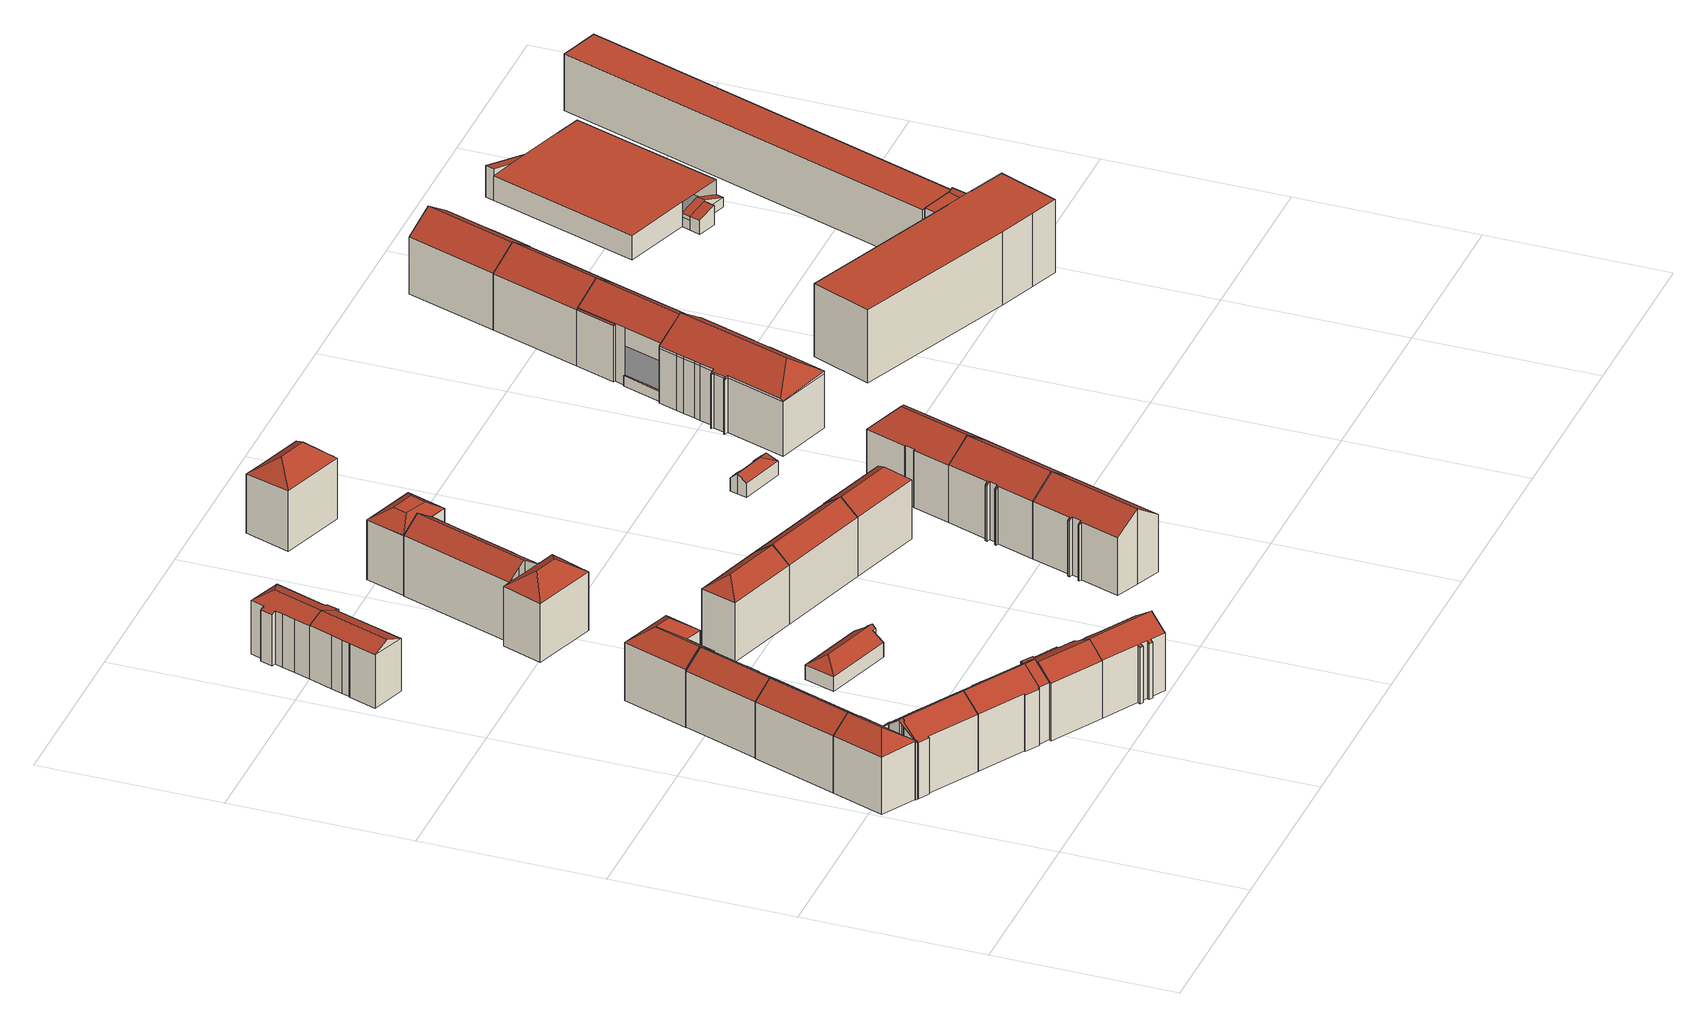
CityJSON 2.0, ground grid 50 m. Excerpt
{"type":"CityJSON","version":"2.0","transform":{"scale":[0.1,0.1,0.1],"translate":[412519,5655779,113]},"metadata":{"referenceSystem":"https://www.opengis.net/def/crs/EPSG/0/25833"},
"CityObjects":{
"building1":{"type":"Building","attributes":{"Gemeindeschluessel":14612000,"Geometrietyp2DReferenz":"3000","function":"31001_9998","roofType":"9999"},"children":["building1-1","building1-2"]},
"building1-1":{"type":"BuildingPart","attributes":{"Dachtyp_tdc":"tdcHipAndGableRoof","Dachneigung":35.8,"QualitaetDacherkennung":68,"Geometrietyp2DReferenz":"3000","measuredHeight":20.68,"roofType":"5000"},"parents":["building1"],"geometry":[{"type":"MultiSurface","lod":"2","boundaries":[[[0,1,2,3,4]],[[1,5,6,2]],[[5,7,8,6]],[[7,9,10,8]],[[9,11,12,10]],[[11,13,14,12]],[[7,5,1,0,15,16]],[[15,17,18,19,20,13,11,16]],[[11,9,7,16]],[[14,21,22,23,3,2,6,8,10,12]],[[13,20,24,21,14]]],"semantics":{"surfaces":[{"type":"WallSurface"},{"type":"RoofSurface"},{"type":"GroundSurface"}],"values":[0,0,0,0,0,0,1,1,1,2,0]}}]},
"building1-2":{"type":"BuildingPart","attributes":{"Dachtyp_tdc":"tdcFreeFormRoof","Dachneigung":36.87,"QualitaetDacherkennung":67,"Geometrietyp2DReferenz":"3000","measuredHeight":20.7,"roofType":"5000"},"parents":["building1"],"geometry":[{"type":"MultiSurface","lod":"2","boundaries":[[[25,4,3,26]],[[24,27,28,21]],[[27,29,30,28]],[[29,31,32,30]],[[31,33,34,32]],[[33,35,36,34]],[[35,37,38,36]],[[37,39,40,38]],[[39,41,42,40]],[[41,43,44,42]],[[37,35,33,31,29,27,24,19,45]],[[45,17,46,4,25,47,43,41,39,37]],[[44,48,26,3,23,22,21,28,30,32,34,36,38,40,42]],[[43,47,48,44]],[[47,25,26,48]]],"semantics":{"surfaces":[{"type":"WallSurface"},{"type":"RoofSurface"},{"type":"GroundSurface"}],"values":[0,0,0,0,0,0,0,0,0,0,1,1,2,0,0]}}]},
"building2":{"type":"Building","attributes":{"Dachtyp_tdc":"tdcGableRoof","Gemeindeschluessel":14612000,"Dachneigung":36.88,"QualitaetDacherkennung":72,"Geometrietyp2DReferenz":"3000","measuredHeight":20.64,"function":"31001_9998","roofType":"3100"},"geometry":[{"type":"Solid","lod":"2","boundaries":[[[[49,25,26,50]],[[25,51,48,26]],[[51,43,44,48]],[[43,41,42,44]],[[41,39,40,42]],[[39,52,53,40]],[[52,54,36,53]],[[54,55,34,36]],[[55,56,32,34]],[[56,57,30,32]],[[57,58,28,30]],[[58,59,60,28]],[[59,61,62,60]],[[61,63,64,62]],[[63,65,66,64]],[[65,67,68,66]],[[67,69,70,68]],[[69,71,72,70]],[[71,73,74,72]],[[73,49,50,74]],[[69,67,65,63,61,59,58,57,56,55,54,52]],[[52,39,41,43,51,25,49,73,71,69]],[[50,26,48,44,42,40,53,36,34,32,30,28,60,62,64,66,68,70,72,74]]]],"semantics":{"surfaces":[{"type":"WallSurface"},{"type":"RoofSurface"},{"type":"GroundSurface"}],"values":[[0,0,0,0,0,0,0,0,0,0,0,0,0,0,0,0,0,0,0,0,1,1,2]]}}]},
"building3":{"type":"Building","attributes":{"Dachtyp_tdc":"tdcGableRoof","Gemeindeschluessel":14612000,"Dachneigung":37.3,"QualitaetDacherkennung":80,"Geometrietyp2DReferenz":"3000","measuredHeight":20.7,"function":"31001_9998","roofType":"3100"},"geometry":[{"type":"Solid","lod":"2","boundaries":[[[[75,76,77,78]],[[76,79,80,77]],[[79,81,14,80]],[[81,11,12,14]],[[11,82,10,12]],[[82,83,84,10]],[[83,85,86,84]],[[85,87,88,86]],[[87,89,90,88]],[[89,75,78,90]],[[85,83,82,11]],[[11,81,79,76,75,89,87,85]],[[78,77,80,14,12,10,84,86,88,90]]]],"semantics":{"surfaces":[{"type":"WallSurface"},{"type":"RoofSurface"},{"type":"GroundSurface"}],"values":[[0,0,0,0,0,0,0,0,0,0,1,1,2]]}}]},
"building4":{"type":"Building","attributes":{"Dachtyp_tdc":"tdcGableRoof","Gemeindeschluessel":14612000,"Dachneigung":36.54,"QualitaetDacherkennung":73,"Geometrietyp2DReferenz":"3000","measuredHeight":20.64,"function":"31001_9998","roofType":"3100"},"geometry":[{"type":"Solid","lod":"2","boundaries":[[[[91,92,93,94]],[[92,95,96,93]],[[95,71,72,96]],[[71,69,70,72]],[[69,67,68,70]],[[67,97,98,68]],[[97,99,100,98]],[[99,101,102,100]],[[101,103,104,102]],[[103,105,106,104]],[[105,107,108,106]],[[107,109,110,108]],[[109,111,112,110]],[[111,91,94,112]],[[107,105,103,101,99,97,67,69]],[[69,71,95,92,91,111,109,107]],[[94,93,96,72,70,68,98,100,102,104,106,108,110,112]]]],"semantics":{"surfaces":[{"type":"WallSurface"},{"type":"RoofSurface"},{"type":"GroundSurface"}],"values":[[0,0,0,0,0,0,0,0,0,0,0,0,0,0,1,1,2]]}}]},
"building5":{"type":"Building","attributes":{"Dachtyp_tdc":"tdcGableRoof","Gemeindeschluessel":14612000,"Dachneigung":37.44,"QualitaetDacherkennung":79,"Geometrietyp2DReferenz":"3000","measuredHeight":20.66,"function":"31001_9998","roofType":"3100"},"geometry":[{"type":"Solid","lod":"2","boundaries":[[[[113,114,115,116]],[[114,117,118,115]],[[117,87,119,118]],[[87,120,121,119]],[[120,83,122,121]],[[83,123,124,122]],[[123,125,126,124]],[[125,127,128,126]],[[127,129,130,128]],[[129,113,116,130]],[[125,123,83,120]],[[120,87,117,114,113,129,127,125]],[[116,115,118,119,121,122,124,126,128,130]]]],"semantics":{"surfaces":[{"type":"WallSurface"},{"type":"RoofSurface"},{"type":"GroundSurface"}],"values":[[0,0,0,0,0,0,0,0,0,0,1,1,2]]}}]},
"building6":{"type":"Building","attributes":{"Gemeindeschluessel":14612000,"Geometrietyp2DReferenz":"3000","function":"31001_9998","roofType":"9999"},"children":["building6-1","building6-2","building6-3"]},
"building6-1":{"type":"BuildingPart","attributes":{"Dachtyp_tdc":"tdcGableRoof","Dachneigung":37.25,"QualitaetDacherkennung":67,"Geometrietyp2DReferenz":"3000","measuredHeight":20.7,"roofType":"3100"},"parents":["building6"],"geometry":[{"type":"MultiSurface","lod":"2","boundaries":[[[105,131,132,106]],[[133,109,110,134]],[[109,105,106,110]],[[105,109,107]],[[131,105,107,135,136,137]],[[109,133,138,139,135,107]],[[106,132,140,134,110]]],"semantics":{"surfaces":[{"type":"WallSurface"},{"type":"RoofSurface"},{"type":"GroundSurface"}],"values":[0,0,0,0,1,1,2]}}]},
"building6-2":{"type":"BuildingPart","attributes":{"Dachtyp_tdc":"tdcPolyFlatRoof","Dachneigung":0,"QualitaetDacherkennung":20,"Geometrietyp2DReferenz":"3000","measuredHeight":16.84,"roofType":"1000"},"parents":["building6"],"geometry":[{"type":"MultiSurface","lod":"2","boundaries":[[[141,142,143,144,145,146,147,148]],[[149,140,132,150,151,152,153,154]],[[144,143,152,151]],[[143,142,153,152]],[[142,141,154,153]],[[141,148,155,149,154]],[[146,145,150,132,131]],[[145,144,151,150]]],"semantics":{"surfaces":[{"type":"RoofSurface"},{"type":"GroundSurface"},{"type":"WallSurface"}],"values":[0,1,2,2,2,2,2,2]}}]},
"building6-3":{"type":"BuildingPart","attributes":{"Dachtyp_tdc":"tdcGableRoof","Dachneigung":29.4,"QualitaetDacherkennung":46,"Geometrietyp2DReferenz":"3000","measuredHeight":20.53,"roofType":"3100"},"parents":["building6"],"geometry":[{"type":"MultiSurface","lod":"2","boundaries":[[[156,157,133,134,158]],[[155,159,160,149]],[[159,161,162,160]],[[161,156,158,162]],[[161,163,164,165,156]],[[166,167,136,139,164,163,168]],[[155,148,166,168,159]],[[159,168,163,161]],[[156,165,157]],[[158,134,140,149,160,162]]],"semantics":{"surfaces":[{"type":"WallSurface"},{"type":"RoofSurface"},{"type":"GroundSurface"}],"values":[0,0,0,0,1,1,0,0,0,2]}}]},
"building7":{"type":"Building","attributes":{"Dachtyp_tdc":"tdcFreeFormRoof","Gemeindeschluessel":14612000,"Dachneigung":37.34,"QualitaetDacherkennung":21,"Geometrietyp2DReferenz":"3000","measuredHeight":20.96,"function":"31001_9998","roofType":"5000"},"geometry":[{"type":"Solid","lod":"2","boundaries":[[[[169,170,171,172]],[[173,174,175,169,176]],[[177,173,176,178]],[[177,178,179]],[[174,173,177,179,180]],[[175,174,180,170]],[[175,170,169]],[[171,181,182,183,184,172]],[[170,180,181,171]],[[180,179,182,181]],[[179,178,183,182]],[[178,176,184,183]],[[176,169,172,184]]]],"semantics":{"surfaces":[{"type":"WallSurface"},{"type":"RoofSurface"},{"type":"GroundSurface"}],"values":[[0,1,1,1,1,1,0,2,0,0,0,0,0]]}}]},
"building8":{"type":"Building","attributes":{"Dachtyp_tdc":"tdcFreeFormRoof","Gemeindeschluessel":14612000,"Dachneigung":24.27,"QualitaetDacherkennung":73,"Geometrietyp2DReferenz":"3000","measuredHeight":17.79,"function":"31001_9998","roofType":"5000"},"geometry":[{"type":"Solid","lod":"2","boundaries":[[[[185,186,187,188]],[[186,189,190,187]],[[189,191,192,190]],[[191,193,194,192]],[[193,195,196,194]],[[195,197,198,196]],[[197,199,200,198]],[[199,185,188,200]],[[199,197,201,202]],[[201,195,193,191,189,186,185,202]],[[185,199,202]],[[197,195,201]],[[188,187,190,192,194,196,198,200]]]],"semantics":{"surfaces":[{"type":"WallSurface"},{"type":"RoofSurface"},{"type":"GroundSurface"}],"values":[[0,0,0,0,0,0,0,0,1,1,0,0,2]]}}]},
"building9":{"type":"Building","attributes":{"Dachtyp_tdc":"tdcGableRoof","Gemeindeschluessel":14612000,"Dachneigung":35.32,"QualitaetDacherkennung":67,"Geometrietyp2DReferenz":"3000","measuredHeight":20.64,"function":"31001_9998","roofType":"3100"},"geometry":[{"type":"Solid","lod":"2","boundaries":[[[[203,204,205,206]],[[204,207,208,205]],[[207,209,210,208]],[[209,211,212,210]],[[211,213,214,212]],[[213,215,216,214]],[[215,217,218,216]],[[217,219,162,218]],[[219,220,221,162]],[[220,222,160,221]],[[222,223,224,160]],[[223,225,226,224]],[[225,227,228,226]],[[227,229,230,228]],[[229,231,232,230]],[[231,233,234,232]],[[233,235,236,234]],[[235,237,238,236]],[[237,239,240,238]],[[239,203,206,240]],[[235,233,231,229,227,225,223,222,220]],[[220,219,217,215,213,211,209,207,204,203,239,237,235]],[[206,205,208,210,212,214,216,218,162,221,160,224,226,228,230,232,234,236,238,240]]]],"semantics":{"surfaces":[{"type":"WallSurface"},{"type":"RoofSurface"},{"type":"GroundSurface"}],"values":[[0,0,0,0,0,0,0,0,0,0,0,0,0,0,0,0,0,0,0,0,1,1,2]]}}]},
"building10":{"type":"Building","attributes":{"Dachtyp_tdc":"tdcHipAndGableRoof","Gemeindeschluessel":14612000,"Dachneigung":24.84,"QualitaetDacherkennung":60,"Geometrietyp2DReferenz":"3000","measuredHeight":17.79,"function":"31001_9998","roofType":"5000"},"geometry":[{"type":"Solid","lod":"2","boundaries":[[[[241,197,198,242]],[[197,243,244,198]],[[243,245,196,244]],[[245,246,247,196]],[[246,248,249,247]],[[248,250,251,249]],[[250,252,253,251]],[[252,254,255,253]],[[254,256,257,255]],[[256,258,259,257]],[[258,260,261,259]],[[260,262,263,261]],[[262,264,265,263]],[[264,241,242,265]],[[260,258,266]],[[258,256,254,252,250,248,246,245,243,266]],[[243,197,241,264,262,260,266]],[[242,198,244,196,247,249,251,253,255,257,259,261,263,265]]]],"semantics":{"surfaces":[{"type":"WallSurface"},{"type":"RoofSurface"},{"type":"GroundSurface"}],"values":[[0,0,0,0,0,0,0,0,0,0,0,0,0,0,1,1,1,2]]}}]},
"building11":{"type":"Building","attributes":{"Dachtyp_tdc":"tdcHipAndGableRoof","Gemeindeschluessel":14612000,"Dachneigung":34.86,"QualitaetDacherkennung":74,"Geometrietyp2DReferenz":"3000","measuredHeight":7.21,"function":"31001_9998","roofType":"5000"},"geometry":[{"type":"Solid","lod":"2","boundaries":[[[[267,268,269,270]],[[268,271,272,269]],[[271,273,274,272]],[[273,275,276,274]],[[275,277,278,276]],[[277,279,280,278]],[[279,281,282,280]],[[281,283,284,282]],[[283,267,270,284]],[[279,277,285]],[[277,275,273,271,268,285]],[[268,267,283,281,279,285]],[[270,269,272,274,276,278,280,282,284]]]],"semantics":{"surfaces":[{"type":"WallSurface"},{"type":"RoofSurface"},{"type":"GroundSurface"}],"values":[[0,0,0,0,0,0,0,0,0,1,1,1,2]]}}]},
"building12":{"type":"Building","attributes":{"Dachtyp_tdc":"tdcHipAndGableRoof","Gemeindeschluessel":14612000,"Dachneigung":37.11,"QualitaetDacherkennung":65,"Geometrietyp2DReferenz":"3000","measuredHeight":21.18,"function":"31001_9998","roofType":"5000"},"geometry":[{"type":"Solid","lod":"2","boundaries":[[[[286,287,288,289]],[[287,290,291,288]],[[290,292,293,291]],[[292,286,289,293]],[[290,287,294]],[[286,292,295]],[[287,286,295,294]],[[292,290,294,295]],[[289,288,291,293]]]],"semantics":{"surfaces":[{"type":"WallSurface"},{"type":"RoofSurface"},{"type":"GroundSurface"}],"values":[[0,0,0,0,1,0,1,1,2]]}}]},
"building13":{"type":"Building","attributes":{"Gemeindeschluessel":14612000,"Geometrietyp2DReferenz":"3000","function":"31001_9998","roofType":"9999"},"children":["building13-1","building13-2"]},
"building13-1":{"type":"BuildingPart","attributes":{"Dachtyp_tdc":"tdcHipRoof","Dachneigung":37.29,"QualitaetDacherkennung":60,"Geometrietyp2DReferenz":"3000","measuredHeight":21.5,"roofType":"3200"},"parents":["building13"],"geometry":[{"type":"MultiSurface","lod":"2","boundaries":[[[296,297,298,299,300]],[[297,301,302,298]],[[301,303,304,302]],[[303,305,306,304]],[[305,307,308,306]],[[307,305,309]],[[303,301,310]],[[305,303,310,309]],[[301,297,296,311,312,313,307,309,310]],[[299,298,302,304,306,308,314,315]],[[307,313,314,308]]],"semantics":{"surfaces":[{"type":"WallSurface"},{"type":"RoofSurface"},{"type":"GroundSurface"}],"values":[0,0,0,0,0,1,1,1,1,2,0]}}]},
"building13-2":{"type":"BuildingPart","attributes":{"Dachtyp_tdc":"tdcGableRoof","Dachneigung":35.52,"QualitaetDacherkennung":82,"Geometrietyp2DReferenz":"3000","measuredHeight":21.43,"roofType":"3100"},"parents":["building13"],"geometry":[{"type":"MultiSurface","lod":"2","boundaries":[[[316,317,318,319]],[[317,320,321,318]],[[320,322,323,321]],[[322,324,325,323]],[[324,326,327,325]],[[326,328,329,327]],[[328,330,331,329]],[[330,332,333,331]],[[332,300,299,333]],[[334,314,313]],[[334,316,319,314]],[[335,311,300,332,330,328,326,324,322,320,317]],[[317,316,334,335]],[[319,318,321,323,325,327,329,331,333,299,315,314]]],"semantics":{"surfaces":[{"type":"WallSurface"},{"type":"RoofSurface"},{"type":"GroundSurface"}],"values":[0,0,0,0,0,0,0,0,0,0,0,1,1,2]}}]},
"building14":{"type":"Building","attributes":{"Dachtyp_tdc":"tdcGableRoof","Gemeindeschluessel":14612000,"Dachneigung":37.2,"QualitaetDacherkennung":66,"Geometrietyp2DReferenz":"3000","measuredHeight":21.19,"function":"31001_9998","roofType":"3100"},"geometry":[{"type":"Solid","lod":"2","boundaries":[[[[292,336,337,293]],[[336,338,339,337]],[[338,286,289,339]],[[286,292,293,289]],[[338,336,340]],[[292,286,341]],[[336,292,341,340]],[[286,338,340,341]],[[293,337,339,289]]]],"semantics":{"surfaces":[{"type":"WallSurface"},{"type":"RoofSurface"},{"type":"GroundSurface"}],"values":[[0,0,0,0,0,0,1,1,2]]}}]},
"building15":{"type":"Building","attributes":{"Dachtyp_tdc":"tdcCutTentRoof","Gemeindeschluessel":14612000,"Dachneigung":34.51,"QualitaetDacherkennung":52,"Geometrietyp2DReferenz":"3000","measuredHeight":20.68,"function":"31001_9998","roofType":"9999"},"geometry":[{"type":"Solid","lod":"2","boundaries":[[[[342,343,344,345]],[[343,346,347,344]],[[346,348,349,347]],[[348,350,351,349]],[[350,342,345,351]],[[342,316,352,353]],[[343,342,353,354]],[[346,343,354,355]],[[316,356,346,355,352]],[[355,354,353,352]],[[346,356,348]],[[348,356,316,350]],[[350,316,342]],[[345,344,347,349,351]]]],"semantics":{"surfaces":[{"type":"WallSurface"},{"type":"RoofSurface"},{"type":"GroundSurface"}],"values":[[0,0,0,0,0,1,1,1,1,1,0,0,0,2]]}}]},
"building16":{"type":"Building","attributes":{"Dachtyp_tdc":"tdcGableRoof","Gemeindeschluessel":14612000,"Dachneigung":34.76,"QualitaetDacherkennung":87,"Geometrietyp2DReferenz":"3000","measuredHeight":21.78,"function":"31001_9998","roofType":"3100"},"geometry":[{"type":"Solid","lod":"2","boundaries":[[[[357,358,359,360]],[[358,361,362,359]],[[361,363,364,362]],[[363,365,366,364]],[[365,367,368,366]],[[367,369,370,368]],[[369,371,372,370]],[[371,373,374,372]],[[373,375,376,374]],[[375,377,378,376]],[[377,379,380,378]],[[379,381,382,380]],[[381,383,384,382]],[[383,357,360,384]],[[379,377,375,373]],[[373,371,369,367,365,363,361,358,357,383,381,379]],[[360,359,362,364,366,368,370,372,374,376,378,380,382,384]]]],"semantics":{"surfaces":[{"type":"WallSurface"},{"type":"RoofSurface"},{"type":"GroundSurface"}],"values":[[0,0,0,0,0,0,0,0,0,0,0,0,0,0,1,1,2]]}}]},
"building17":{"type":"Building","attributes":{"Dachtyp_tdc":"tdcHipAndGableRoof","Gemeindeschluessel":14612000,"Dachneigung":37.17,"QualitaetDacherkennung":65,"Geometrietyp2DReferenz":"3000","measuredHeight":21.23,"function":"31001_9998","roofType":"5000"},"geometry":[{"type":"Solid","lod":"2","boundaries":[[[[385,386,387,337]],[[386,388,389,387]],[[388,338,339,389]],[[338,385,337,339]],[[388,386,390]],[[385,338,391]],[[386,385,391,390]],[[338,388,390,391]],[[337,387,389,339]]]],"semantics":{"surfaces":[{"type":"WallSurface"},{"type":"RoofSurface"},{"type":"GroundSurface"}],"values":[[0,0,0,0,1,0,1,1,2]]}}]},
"building18":{"type":"Building","attributes":{"Dachtyp_tdc":"tdcHipRoof","Gemeindeschluessel":14612000,"Dachneigung":36.7,"QualitaetDacherkennung":63,"Geometrietyp2DReferenz":"3000","measuredHeight":22.34,"function":"31001_9998","roofType":"3200"},"geometry":[{"type":"Solid","lod":"2","boundaries":[[[[392,393,394,395]],[[393,396,397,394]],[[396,398,399,397]],[[398,400,401,399]],[[400,402,403,401]],[[402,404,405,403]],[[404,406,407,405]],[[406,408,409,407]],[[408,410,411,409]],[[410,392,395,411]],[[402,400,398,396,393,412]],[[406,404,413]],[[393,392,410,408,406,413,412]],[[404,402,412,413]],[[395,394,397,399,401,403,405,407,409,411]]]],"semantics":{"surfaces":[{"type":"WallSurface"},{"type":"RoofSurface"},{"type":"GroundSurface"}],"values":[[0,0,0,0,0,0,0,0,0,0,1,1,1,1,2]]}}]},
"building19":{"type":"Building","attributes":{"Dachtyp_tdc":"tdcGableRoof","Gemeindeschluessel":14612000,"Dachneigung":34.63,"QualitaetDacherkennung":88,"Geometrietyp2DReferenz":"3000","measuredHeight":21.79,"function":"31001_9998","roofType":"3100"},"geometry":[{"type":"Solid","lod":"2","boundaries":[[[[414,415,416,417]],[[415,418,419,416]],[[418,420,421,419]],[[420,422,423,421]],[[422,424,425,423]],[[424,426,427,425]],[[426,428,429,427]],[[428,430,431,429]],[[430,432,433,431]],[[432,375,376,433]],[[375,373,374,376]],[[373,371,372,374]],[[371,434,435,372]],[[434,414,417,435]],[[373,375,432,430]],[[430,428,426,424,422,420,418,415,414,434,371,373]],[[417,416,419,421,423,425,427,429,431,433,376,374,372,435]]]],"semantics":{"surfaces":[{"type":"WallSurface"},{"type":"RoofSurface"},{"type":"GroundSurface"}],"values":[[0,0,0,0,0,0,0,0,0,0,0,0,0,0,1,1,2]]}}]},
"building20":{"type":"Building","attributes":{"Dachtyp_tdc":"tdcHipAndGableRoof","Gemeindeschluessel":14612000,"Dachneigung":34.97,"QualitaetDacherkennung":83,"Geometrietyp2DReferenz":"3000","measuredHeight":21.84,"function":"31001_9998","roofType":"5000"},"geometry":[{"type":"Solid","lod":"2","boundaries":[[[[436,437,438,429]],[[437,439,440,438]],[[439,441,442,440]],[[441,443,444,442]],[[443,445,446,444]],[[445,447,448,446]],[[447,449,450,448]],[[449,432,433,450]],[[432,451,452,433]],[[451,436,429,452]],[[449,447,453]],[[447,445,443,441,439,437,436,451,453]],[[451,432,449,453]],[[429,438,440,442,444,446,448,450,433,452]]]],"semantics":{"surfaces":[{"type":"WallSurface"},{"type":"RoofSurface"},{"type":"GroundSurface"}],"values":[[0,0,0,0,0,0,0,0,0,0,1,1,1,2]]}}]},
"building21":{"type":"Building","attributes":{"Dachtyp_tdc":"tdcHipAndGableRoof","Gemeindeschluessel":14612000,"Dachneigung":34.71,"QualitaetDacherkennung":55,"Geometrietyp2DReferenz":"3000","measuredHeight":5.96,"function":"31001_9998","roofType":"5000"},"geometry":[{"type":"Solid","lod":"2","boundaries":[[[[454,455,456,457]],[[455,458,459,456]],[[458,460,461,459]],[[460,462,463,461]],[[462,464,465,463]],[[464,466,467,465]],[[466,468,469,467]],[[468,470,471,469]],[[470,472,473,471]],[[472,474,475,473]],[[474,454,457,475]],[[470,468,466,476]],[[466,464,462,460,458,455,454,474,476]],[[474,472,470,476]],[[457,456,459,461,463,465,467,469,471,473,475]]]],"semantics":{"surfaces":[{"type":"WallSurface"},{"type":"RoofSurface"},{"type":"GroundSurface"}],"values":[[0,0,0,0,0,0,0,0,0,0,0,1,1,1,2]]}}]},
"building22":{"type":"Building","attributes":{"Dachtyp_tdc":"tdcFreeFormRoof","Gemeindeschluessel":14612000,"Dachneigung":34.68,"QualitaetDacherkennung":78,"Geometrietyp2DReferenz":"3000","measuredHeight":22.33,"function":"31001_9998","roofType":"5000"},"geometry":[{"type":"Solid","lod":"2","boundaries":[[[[477,478,479,480]],[[478,481,482,479]],[[481,483,484,482]],[[483,485,486,484]],[[485,487,488,486]],[[487,489,490,488]],[[489,491,492,490]],[[491,493,494,492]],[[493,495,496,494]],[[495,497,498,496]],[[497,499,500,498]],[[499,501,502,500]],[[501,503,504,502]],[[503,505,506,504]],[[505,507,508,506]],[[507,509,510,508]],[[509,511,512,510]],[[511,513,514,512]],[[513,515,516,514]],[[515,517,518,516]],[[517,519,520,518]],[[519,521,522,520]],[[521,477,480,522]],[[523,524,525,526]],[[527,528,529,530,526,525,531,532,533]],[[534,535,536,537,538,539,540,541,487,485,542,543,478,477,544,523,526,530]],[[519,524,523,544,521]],[[521,544,477]],[[478,543,481]],[[481,543,542,483]],[[483,542,485]],[[487,541,489]],[[489,541,540,491]],[[491,540,539,493]],[[493,539,538,495]],[[495,538,537,497]],[[497,537,536,499]],[[499,536,535,501]],[[501,535,534,503]],[[503,534,530,529,505]],[[509,527,533,511]],[[511,533,532,513]],[[513,532,531,515]],[[505,529,528,507]],[[507,528,527,509]],[[517,525,524,519]],[[515,531,525,517]],[[480,479,482,484,486,488,490,492,494,496,498,500,502,504,506,508,510,512,514,516,518,520,522]]]],"semantics":{"surfaces":[{"type":"WallSurface"},{"type":"RoofSurface"},{"type":"GroundSurface"}],"values":[[0,0,0,0,0,0,0,0,0,0,0,0,0,0,0,0,0,0,0,0,0,0,0,1,1,1,0,0,0,0,0,0,0,0,0,0,0,0,0,0,0,0,0,0,0,0,0,2]]}}]},
"building23":{"type":"Building","attributes":{"Gemeindeschluessel":14612000,"Geometrietyp2DReferenz":"3000","function":"31001_9998","roofType":"9999"},"children":["building23-1","building23-2","building23-3"]},
"building23-1":{"type":"BuildingPart","attributes":{"Dachtyp_tdc":"tdcPolyFlatRoof","Dachneigung":0,"QualitaetDacherkennung":0,"Geometrietyp2DReferenz":"3000","measuredHeight":3,"roofType":"9999"},"parents":["building23"],"geometry":[{"type":"MultiSurface","lod":"2","boundaries":[[[545,546,547,548]],[[548,547,502,549]],[[547,546,550,502]],[[546,545,551,550]],[[549,502,550,551]],[[549,551,545,548]]],"semantics":{"surfaces":[{"type":"RoofSurface"},{"type":"WallSurface"},{"type":"GroundSurface"},{"type":"ClosureSurface","isClosure":"1","QuelleClosure":"LoD1Solid"}],"values":[0,1,1,1,2,3]}}]},
"building23-2":{"type":"BuildingPart","attributes":{"Dachtyp_tdc":"tdcFreeFormRoof","Dachneigung":60.29,"QualitaetDacherkennung":37,"Geometrietyp2DReferenz":"3000","measuredHeight":16.82,"roofType":"5000"},"parents":["building23"],"geometry":[{"type":"MultiSurface","lod":"2","boundaries":[[[552,553,554,555]],[[553,556,557,554]],[[556,558,559,557]],[[560,558,556]],[[561,560,556,553]],[[561,553,552]],[[560,561,552,558]],[[555,554,557,559]]],"semantics":{"surfaces":[{"type":"WallSurface"},{"type":"RoofSurface"},{"type":"GroundSurface"}],"values":[0,0,0,1,1,1,1,2]}}]},
"building23-3":{"type":"BuildingPart","attributes":{"Dachtyp_tdc":"tdcGableRoof","Dachneigung":35.06,"QualitaetDacherkennung":91,"Geometrietyp2DReferenz":"3000","measuredHeight":21.8,"roofType":"3100"},"parents":["building23"],"geometry":[{"type":"MultiSurface","lod":"2","boundaries":[[[562,563,552,555,551,545]],[[564,565,566,559,558]],[[565,567,568,566]],[[567,569,506,568]],[[569,570,571,506]],[[570,572,504,571]],[[572,573,548,549,504]],[[570,569,567,565]],[[565,564,563,562,573,572,570]],[[551,555,559,566,568,506,571,504,549]]],"semantics":{"surfaces":[{"type":"WallSurface"},{"type":"RoofSurface"},{"type":"GroundSurface"}],"values":[0,0,0,0,0,0,0,1,1,2]}}]},
"building24":{"type":"Building","attributes":{"Dachtyp_tdc":"tdcFreeFormRoof","Gemeindeschluessel":14612000,"Dachneigung":35.22,"QualitaetDacherkennung":89,"Geometrietyp2DReferenz":"3000","measuredHeight":21.8,"function":"31001_9998","roofType":"5000"},"geometry":[{"type":"Solid","lod":"2","boundaries":[[[[574,575,576,557]],[[575,577,578,576]],[[577,579,580,578]],[[579,567,568,580]],[[567,574,557,568]],[[565,581,575,574]],[[579,577,581,565,567]],[[574,567,565]],[[577,575,581]],[[557,576,578,580,568]]]],"semantics":{"surfaces":[{"type":"WallSurface"},{"type":"RoofSurface"},{"type":"GroundSurface"}],"values":[[0,0,0,0,0,1,1,0,0,2]]}}]},
"building25":{"type":"Building","attributes":{"Dachtyp_tdc":"tdcFreeFormRoof","Gemeindeschluessel":14612000,"Dachneigung":34.88,"QualitaetDacherkennung":89,"Geometrietyp2DReferenz":"3000","measuredHeight":21.7,"function":"31001_9998","roofType":"5000"},"geometry":[{"type":"Solid","lod":"2","boundaries":[[[[582,583,584,576]],[[583,585,586,584]],[[585,587,588,586]],[[587,589,590,588]],[[589,591,578,590]],[[591,582,576,578]],[[592,593,583,582]],[[589,587,585,593,592,591]],[[585,583,593]],[[582,591,592]],[[576,584,586,588,590,578]]]],"semantics":{"surfaces":[{"type":"WallSurface"},{"type":"RoofSurface"},{"type":"GroundSurface"}],"values":[[0,0,0,0,0,0,1,1,0,0,2]]}}]},
"building26":{"type":"Building","attributes":{"name":"Berufliches Schulzentrum Bau und Technik Dresden","Gemeindeschluessel":14612000,"Geometrietyp2DReferenz":"3000","function":"31001_3021","roofType":"9999"},"children":["building26-1","building26-2","building26-3"]},
"building26-1":{"type":"BuildingPart","attributes":{"Dachtyp_tdc":"tdcPolyFlatRoof","Dachneigung":24.59,"QualitaetDacherkennung":57,"Geometrietyp2DReferenz":"3000","measuredHeight":18.25,"roofType":"2100"},"parents":["building26"],"geometry":[{"type":"MultiSurface","lod":"2","boundaries":[[[594,595,596,597]],[[595,598,599,596]],[[598,600,601,599]],[[600,598,595,594]],[[597,596,599,601]]],"semantics":{"surfaces":[{"type":"WallSurface"},{"type":"RoofSurface"},{"type":"GroundSurface"}],"values":[0,0,0,1,2]}}]},
"building26-2":{"type":"BuildingPart","attributes":{"Dachtyp_tdc":"tdcPolyFlatRoof","Dachneigung":0,"QualitaetDacherkennung":51,"Geometrietyp2DReferenz":"3000","measuredHeight":17.56,"roofType":"1000"},"parents":["building26"],"geometry":[{"type":"MultiSurface","lod":"2","boundaries":[[[602,603,604,605]],[[603,606,594,597,604]],[[607,608,609,601,600]],[[607,606,603,602,608]],[[609,605,604,597,601]]],"semantics":{"surfaces":[{"type":"WallSurface"},{"type":"RoofSurface"},{"type":"GroundSurface"}],"values":[0,0,0,1,2]}}]},
"building26-3":{"type":"BuildingPart","attributes":{"Dachtyp_tdc":"tdcPolyFlatRoof","Dachneigung":0,"QualitaetDacherkennung":19,"Geometrietyp2DReferenz":"3000","measuredHeight":21.36,"roofType":"1000"},"parents":["building26"],"geometry":[{"type":"MultiSurface","lod":"2","boundaries":[[[610,611,612,613]],[[611,614,615,612]],[[614,616,617,615]],[[616,618,619,617]],[[618,620,605,619]],[[620,602,605]],[[621,622,623,609,608]],[[622,610,613,623]],[[622,621,620,618,616,614,611,610]],[[613,612,615,617,619,605,609,623]]],"semantics":{"surfaces":[{"type":"WallSurface"},{"type":"RoofSurface"},{"type":"GroundSurface"}],"values":[0,0,0,0,0,0,0,0,1,2]}}]},
"building27":{"type":"Building","attributes":{"Gemeindeschluessel":14612000,"Geometrietyp2DReferenz":"3000","function":"31001_3211","roofType":"9999"},"children":["building27-1","building27-2","building27-3","building27-4"]},
"building27-1":{"type":"BuildingPart","attributes":{"Dachtyp_tdc":"tdcGableRoof","Dachneigung":21.77,"QualitaetDacherkennung":29,"Geometrietyp2DReferenz":"3000","measuredHeight":5.72,"roofType":"3100"},"parents":["building27"],"geometry":[{"type":"MultiSurface","lod":"2","boundaries":[[[624,625,626,627]],[[628,629,630,631]],[[632,624,627,633]],[[624,632,634,635]],[[636,637,638,635,634]],[[624,635,638,625]],[[628,637,636,629]],[[627,626,631,630,633]]],"semantics":{"surfaces":[{"type":"WallSurface"},{"type":"RoofSurface"},{"type":"GroundSurface"}],"values":[0,0,0,1,1,0,0,2]}}]},
"building27-2":{"type":"BuildingPart","attributes":{"Dachtyp_tdc":"tdcPolyFlatRoof","Dachneigung":0,"QualitaetDacherkennung":28,"Geometrietyp2DReferenz":"3000","measuredHeight":7.17,"roofType":"1000"},"parents":["building27"],"geometry":[{"type":"MultiSurface","lod":"2","boundaries":[[[639,640,632,633,641]],[[642,643,644,630,629,636]],[[643,645,646,644]],[[647,639,641,648,649]],[[647,650,645,643,642,640,639]],[[641,633,630,644,646,648]]],"semantics":{"surfaces":[{"type":"WallSurface"},{"type":"RoofSurface"},{"type":"GroundSurface"}],"values":[0,0,0,0,1,2]}}]},
"building27-3":{"type":"BuildingPart","attributes":{"Dachtyp_tdc":"tdcPolyFlatRoof","Dachneigung":16.19,"QualitaetDacherkennung":44,"Geometrietyp2DReferenz":"3000","measuredHeight":5.69,"roofType":"2100"},"parents":["building27"],"geometry":[{"type":"MultiSurface","lod":"2","boundaries":[[[651,652,626,625,638]],[[651,653,654,652]],[[653,637,628,631,654]],[[653,651,638,637]],[[631,626,652,654]]],"semantics":{"surfaces":[{"type":"WallSurface"},{"type":"RoofSurface"},{"type":"GroundSurface"}],"values":[0,0,0,1,2]}}]},
"building27-4":{"type":"BuildingPart","attributes":{"Dachtyp_tdc":"tdcPolyFlatRoof","Dachneigung":15.92,"QualitaetDacherkennung":60,"Geometrietyp2DReferenz":"3000","measuredHeight":9.23,"roofType":"2100"},"parents":["building27"],"geometry":[{"type":"MultiSurface","lod":"2","boundaries":[[[655,656,657,658]],[[656,649,648,657]],[[659,655,658,646,645]],[[659,650,649,656,655]],[[658,657,648,646]]],"semantics":{"surfaces":[{"type":"WallSurface"},{"type":"RoofSurface"},{"type":"GroundSurface"}],"values":[0,0,0,1,2]}}]},
"building28":{"type":"Building","attributes":{"name":"Berufliches Schulzentrum Bau und Technik Dresden","Dachtyp_tdc":"tdcPolyFlatRoof","Gemeindeschluessel":14612000,"Dachneigung":0,"QualitaetDacherkennung":63,"Geometrietyp2DReferenz":"3000","measuredHeight":16.54,"function":"31001_3021","roofType":"1000"},"geometry":[{"type":"Solid","lod":"2","boundaries":[[[[660,661,662,663]],[[661,664,665,662]],[[664,666,667,665]],[[666,668,669,667]],[[668,660,663,669]],[[668,666,664,661,660]],[[663,662,665,667,669]]]],"semantics":{"surfaces":[{"type":"WallSurface"},{"type":"RoofSurface"},{"type":"GroundSurface"}],"values":[[0,0,0,0,0,1,2]]}}]}
},
"vertices":[
[95,407,181],[92,409,180],[92,409,14],[95,407,14],[95,407,177],[94,412,183],[94,412,14],[2,465,180],[2,465,14],[53,611,180],[53,611,14],[105,593,221],[105,593,14],[155,576,183],[155,576,14],[97,410,183],[70,491,221],[98,414,183],[115,462,183],[132,510,183],[134,516,183],[134,516,14],[115,462,14],[97,410,14],[134,516,179],
[99,405,177],[99,405,14],[155,504,182],[155,504,14],[152,500,185],[152,500,14],[149,501,185],[149,501,14],[127,464,217],[127,464,14],[131,462,217],[131,462,14],[129,457,221],[129,457,14],[125,451,216],[125,451,14],[122,453,216],[122,453,14],[99,412,182],[99,412,14],[115,462,221],[97,410,180],[102,410,181],[102,410,14],
[129,388,177],[129,388,14],[102,410,182],[128,456,221],[128,456,14],[131,462,216],[127,464,216],[149,501,183],[152,500,183],[155,504,180],[213,470,180],[213,470,14],[216,475,176],[216,475,14],[250,455,176],[250,455,14],[247,450,180],[247,450,14],[322,407,180],[322,407,14],[295,359,221],[295,359,14],[267,311,180],[267,311,14],[131,391,180],[131,391,14],
[216,730,176],[204,695,176],[204,695,14],[216,730,14],[198,697,181],[198,697,14],[155,576,181],[53,611,179],[134,845,179],[134,845,14],[187,827,221],[187,827,14],[237,809,181],[237,809,14],[210,732,181],[210,732,14],
[431,212,177],[393,234,177],[393,234,14],[431,212,14],[394,237,180],[394,237,14],[389,368,179],[389,368,14],[392,373,176],[392,373,14],[425,354,176],[425,354,14],[422,349,179],[422,349,14],[492,309,179],[492,309,14],[464,261,221],[464,261,14],[436,213,180],[436,213,14],[433,215,180],[433,215,14],
[284,923,176],[271,887,176],[271,887,15],[284,923,15],[265,890,181],[265,890,15],[237,809,15],[186,827,221],[186,827,15],[134,845,15],[207,1054,179],[207,1054,15],[259,1035,221],[259,1035,15],[310,1018,181],[310,1018,15],[277,925,181],[277,925,15],
[520,293,179],[520,293,14],[464,197,180],[464,197,14],[492,245,221],[514,283,188],[516,286,184],[465,199,181],[488,239,216],[516,286,14],
[620,235,182],[556,272,182],[559,276,182],[527,295,182],[524,290,182],[520,293,182],[516,286,182],[616,228,182],[616,228,14],[524,290,14],[527,295,14],[559,276,14],[556,272,14],[620,235,14],[616,228,181],
[460,191,181],[464,197,181],[460,191,14],[657,204,181],[657,204,14],[601,109,181],[601,109,14],[627,152,219],[486,234,219],[464,197,187],[616,228,185],[516,286,185],[657,204,185],
[310,1018,183],[207,1054,183],[207,1054,14],[310,1018,14],[305,1168,224],[304,1168,224],[258,1036,224],[338,1099,183],[353,1151,224],[387,1083,183],[422,1185,183],[271,1237,183],[271,1237,14],[422,1185,14],[387,1083,14],[338,1099,14],
[22,1799,171],[48,1873,171],[48,1873,16],[22,1799,16],[50,1877,171],[50,1877,16],[57,1898,171],[57,1898,16],[68,1930,172],[68,1930,16],[91,1996,172],[91,1996,16],[185,1964,169],[185,1964,16],[118,1766,169],[118,1766,16],[134,1981,194],[66,1784,194],
[734,31,181],[731,25,176],[731,25,14],[734,31,14],[721,31,176],[721,31,14],[724,37,182],[724,37,14],[707,47,182],[707,47,14],[704,40,176],[704,40,14],[695,45,176],[695,45,14],[699,52,182],[699,52,14],[601,109,182],[627,153,220],[627,153,14],[657,204,178],[692,184,178],[692,184,14],[696,189,174],[696,189,14],[730,169,174],[730,169,14],[727,164,178],[727,164,14],[829,104,178],[829,104,14],[825,97,184],[825,97,14],[799,53,220],[799,53,14],[777,15,187],[777,15,14],[773,8,181],[773,8,14],
[198,1959,163],[198,1959,16],[135,1981,193],[135,1981,16],[91,1996,171],[107,2040,171],[107,2040,16],[119,2076,171],[119,2076,16],[127,2099,171],[127,2099,16],[115,2103,165],[115,2103,16],[127,2137,165],[127,2137,16],[137,2133,171],[137,2133,16],[150,2171,171],[150,2171,16],[245,2138,169],[245,2138,16],[197,1997,169],[197,1997,16],[210,1992,162],[210,1992,16],[183,2121,193],
[704,760,79],[700,748,88],[700,748,16],[704,760,16],[696,737,80],[696,737,16],[685,741,80],[685,741,16],[675,709,57],[675,709,16],[485,769,57],[485,769,16],[512,854,57],[512,854,16],[701,795,57],[701,795,16],[692,764,79],[692,764,16],[532,801,88],
[733,977,188],[527,1042,188],[527,1042,16],[733,977,16],[559,1142,187],[559,1142,16],[765,1078,187],[765,1078,16],[587,1078,227],[749,1027,227],
[526,1556,191],[525,1556,191],[525,1556,16],[526,1556,16],[526,1556,188],[574,1539,191],[574,1539,16],[536,1430,187],[536,1430,16],[358,1491,187],[358,1491,16],[397,1601,190],[397,1601,16],[432,1527,231],[498,1504,231],[522,1557,191],[469,1575,190],[418,1594,190],[418,1594,16],[469,1575,16],
[528,1911,191],[580,1894,230],[580,1894,16],[528,1911,16],[637,1875,188],[637,1875,16],[612,1805,188],[612,1805,16],[596,1758,188],[596,1758,16],[588,1734,188],[588,1734,16],[554,1638,188],[554,1638,16],[546,1616,188],[546,1616,16],[540,1598,188],[540,1598,16],[418,1594,191],[469,1575,230],
[1027,995,187],[1027,995,16],[996,895,188],[996,895,16],[1011,945,228],[749,1027,228],
[566,2021,190],[718,1969,190],[718,1969,17],[566,2021,17],[680,1860,190],[680,1860,17],[637,1875,190],[637,1875,17],[528,1911,190],[528,1911,17],[581,1924,223],[594,1961,223],[663,1941,220],[648,1899,220],[637,1875,191],
[1170,379,175],[1172,383,175],[1172,383,13],[1170,379,13],[1181,380,182],[1181,380,13],[1189,405,182],[1189,405,13],[1180,408,175],[1180,408,13],[1182,414,175],[1182,414,13],[1189,411,180],[1189,411,13],[1225,521,181],[1225,521,13],[1294,498,231],[1294,498,13],[1363,476,181],[1363,476,13],[1275,211,181],[1275,211,13],[1208,240,231],[1208,240,13],[1141,268,180],[1141,268,13],[1177,376,180],[1177,376,13],
[1027,995,188],[1235,930,188],[1235,930,16],[1204,830,188],[1204,830,16],[1177,892,228],[1011,944,228],
[833,2313,189],[844,2309,189],[844,2309,16],[833,2313,16],[828,2262,190],[828,2262,16],[821,2242,191],[821,2242,16],[808,2203,192],[808,2203,16],[801,2185,192],[801,2185,16],[619,2247,192],[619,2247,16],[662,2372,189],[662,2372,16],[707,2356,189],[707,2356,16],[734,2347,189],[734,2347,16],[771,2263,240],[689,2291,240],
[1252,627,175],[1254,632,175],[1254,632,13],[1252,627,13],[1263,629,182],[1263,629,13],[1271,651,182],[1271,651,13],[1261,654,175],[1261,654,13],[1263,660,175],[1263,660,13],[1270,657,181],[1270,657,13],[1309,773,181],[1309,773,13],[1378,750,231],[1378,750,13],[1447,727,181],[1447,727,13],[1259,625,181],[1259,625,13],
[1309,773,180],[1343,876,180],[1343,876,13],[1345,875,182],[1345,875,13],[1354,902,182],[1354,902,13],[1352,903,181],[1352,903,13],[1390,1017,181],[1390,1017,13],[1392,1016,182],[1392,1016,13],[1528,971,181],[1528,971,13],[1378,749,232],[1378,749,13],[1443,947,232],
[1256,1325,53],[1285,1317,53],[1285,1317,15],[1256,1325,15],[1281,1302,66],[1281,1302,15],[1343,1284,66],[1343,1284,15],[1348,1298,53],[1348,1298,15],[1379,1288,53],[1379,1288,15],[1375,1274,66],[1375,1274,15],[1372,1265,63],[1372,1265,15],[1364,1239,56],[1364,1239,15],[1242,1276,56],[1242,1276,15],[1249,1302,74],[1249,1302,15],[1339,1275,74],
[1496,1428,171],[1497,1431,171],[1497,1431,13],[1496,1428,13],[1504,1431,171],[1504,1431,13],[1514,1463,171],[1514,1463,13],[1509,1467,171],[1509,1467,13],[1510,1470,171],[1510,1470,13],[1522,1466,171],[1522,1466,13],[1535,1506,171],[1535,1506,13],[1541,1523,171],[1541,1523,13],[1551,1556,171],[1551,1556,13],[1558,1576,171],[1558,1576,13],[1575,1628,171],[1575,1628,13],[1580,1626,171],[1580,1626,13],[1651,1602,171],[1651,1602,13],[1718,1580,171],[1718,1580,13],[1729,1577,171],[1729,1577,13],[1676,1417,171],[1676,1417,13],[1675,1415,171],[1675,1415,13],[1661,1373,171],[1661,1373,13],[1661,1371,171],[1661,1371,13],[1607,1208,171],[1607,1208,13],[1452,1259,171],[1452,1259,13],[1507,1424,171],[1507,1424,13],[1454,1266,179],[1452,1259,172],[1606,1208,181],[1548,1285,236],[1676,1417,181],[1729,1577,181],[1718,1580,189],[1653,1602,236],[1661,1371,181],[1661,1373,181],[1675,1415,181],[1651,1602,234],[1580,1626,183],[1575,1628,179],[1558,1576,179],[1551,1556,179],[1541,1523,179],[1535,1506,179],[1522,1466,179],[1514,1463,175],[1504,1431,176],[1507,1424,179],
[1621,1736,43],[1617,1737,43],[1580,1626,43],[1585,1625,43],[1585,1625,13],[1617,1737,13],[1621,1736,13],
[1631,1764,176],[1625,1766,176],[1625,1766,13],[1631,1764,13],[1662,1877,176],[1662,1877,13],[1667,1876,176],[1667,1876,13],[1664,1874,181],[1629,1768,181],
[1621,1736,181],[1631,1764,181],[1667,1876,181],[1735,1853,231],[1735,1853,13],[1801,1831,182],[1801,1831,13],[1718,1580,182],[1652,1602,231],[1652,1602,13],[1651,1602,230],[1585,1625,181],
[1662,1877,177],[1745,2126,177],[1745,2126,13],[1884,2080,182],[1884,2080,13],[1848,1972,182],[1848,1972,13],[1818,2102,231],
[1745,2126,178],[1829,2377,178],[1829,2377,13],[1968,2331,183],[1968,2331,13],[1932,2223,183],[1932,2223,13],[1919,2184,183],[1919,2184,13],[1884,2080,183],[1817,2102,231],[1900,2353,231],
[2475,1203,181],[2489,1199,188],[2489,1199,7],[2475,1203,7],[2469,1141,189],[2469,1141,7],[2452,1148,181],[2452,1148,7],
[2364,1164,182],[2387,1233,182],[2387,1233,7],[2364,1164,7],[2475,1203,182],[2452,1148,182],[2445,1131,182],[2445,1131,7],
[2478,925,220],[2400,955,220],[2400,955,7],[2478,925,7],[2295,995,220],[2295,995,7],[1846,1183,220],[1846,1183,7],[1914,1348,220],[1914,1348,7],[2364,1164,220],[2445,1131,220],[2545,1090,220],[2545,1090,7],
[2464,1789,43],[2392,1812,43],[2392,1812,15],[2464,1789,15],[2338,1830,43],[2346,1853,43],[2346,1853,15],[2338,1830,15],[2472,1811,43],[2472,1811,15],[2402,1834,72],[2395,1811,72],[2346,1853,55],[2338,1830,55],[2392,1812,71],
[2609,2225,86],[2472,1811,86],[2609,2225,15],[2346,1853,86],[2160,1915,86],[2160,1915,15],[2298,2329,86],[2298,2329,15],[2537,2250,86],[2537,2250,15],[2537,2250,35],[2366,2306,86],
[2381,1782,71],[2381,1782,15],[2328,1800,55],[2328,1800,15],
[2305,2352,107],[2544,2273,35],[2544,2273,15],[2305,2352,15],[2298,2329,107],
[2380,1236,180],[2743,2308,180],[2743,2308,15],[2380,1236,15],[2852,2271,180],[2852,2271,15],[2489,1199,180],[2489,1199,15],[2387,1233,180],[2387,1233,15]
]}
